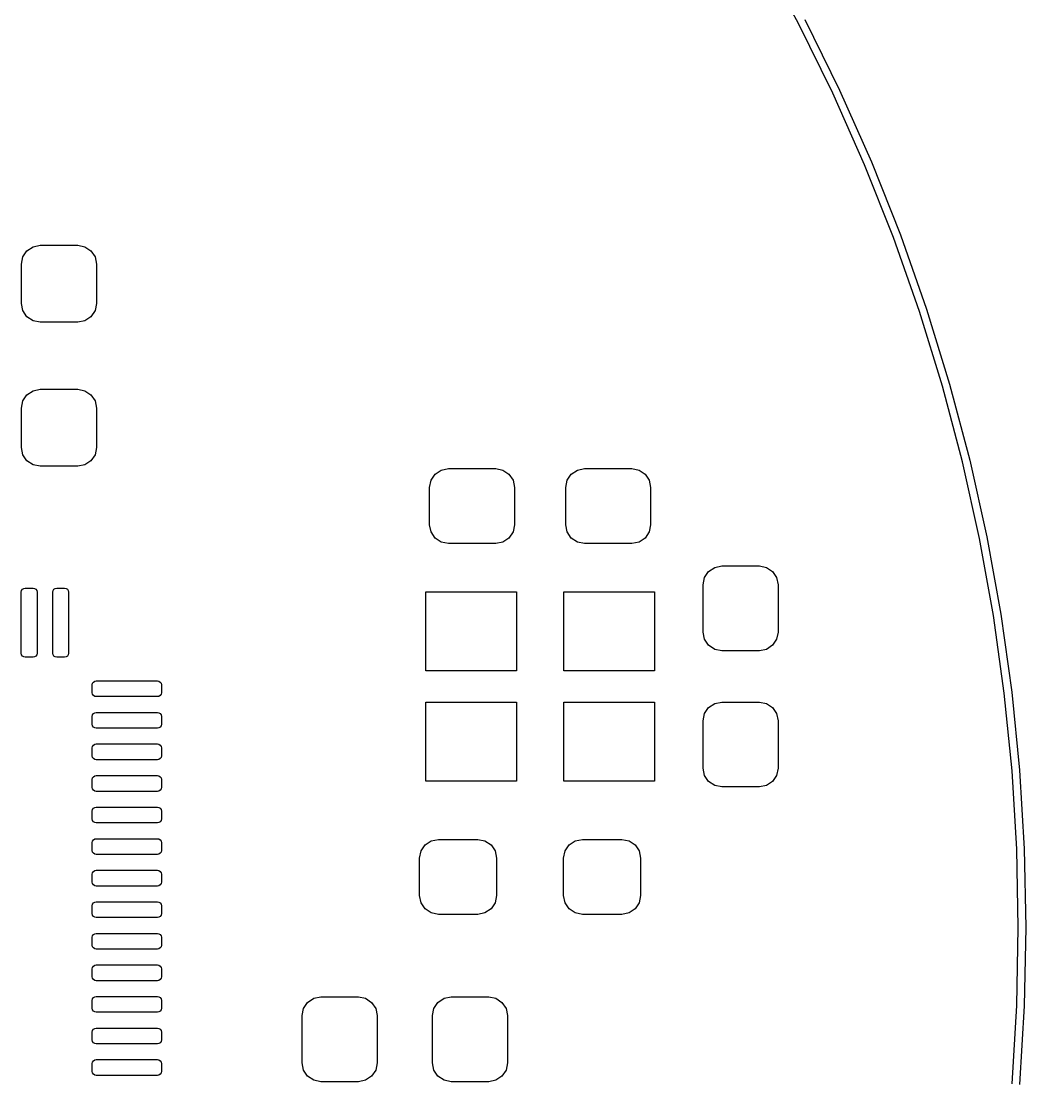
# Model space of a CAD drawing. Extents: x 147.9 to 198.2, y -112 to -62.
# Drawn here: x 185.32 to 198.05, y -88.97 to -75.52 of the extents above; entities that cross this region are included whole.
import ezdxf

# ---------------------------------------------------------------- set-up
doc = ezdxf.new("R2010")
doc.units = 0
doc.layers.add('BLACK', color=7, linetype='CONTINUOUS')

msp = doc.modelspace()

# ---------------------------------------------------------------- linework, layer by layer
at = {"layer": 'BLACK', "linetype": 'CONTINUOUS'}
for p, q in [((195.167033, -75.538267), (194.693829, -74.666045)), ((195.605186, -76.428613), (195.167033, -75.538267)), ((195.251479, -75.494603), (195.691302, -76.38834)), ((195.691302, -76.38834), (196.095245, -77.298857)), ((196.007596, -77.335674), (195.605186, -76.428613)), ((196.373626, -78.258016), (196.007596, -77.335674)), ((196.095245, -77.298857), (196.462669, -78.224713)), ((196.702698, -79.194182), (196.373626, -78.258016)), ((196.462669, -78.224713), (196.792994, -79.164445)), ((185.344079, -78.502613), (185.395562, -78.425562)), ((185.395562, -78.425562), (185.472613, -78.374079)), ((185.472613, -78.374079), (185.5635, -78.356)), ((185.5635, -78.356), (186.0385, -78.356)), ((186.0385, -78.356), (186.129387, -78.374079)), ((186.129387, -78.374079), (186.206438, -78.425562)), ((186.206438, -78.425562), (186.257921, -78.502613)), ((185.326, -78.5935), (185.344079, -78.502613)), ((186.257921, -78.502613), (186.276, -78.5935)), ((185.326, -79.0935), (185.326, -78.5935)), ((186.276, -78.5935), (186.276, -79.0935)), ((185.344079, -79.184387), (185.326, -79.0935)), ((186.276, -79.0935), (186.257921, -79.184387)), ((185.395562, -79.261438), (185.344079, -79.184387)), ((186.257921, -79.184387), (186.206438, -79.261438)), ((196.99429, -80.14269), (196.702698, -79.194182)), ((196.792994, -79.164445), (197.085698, -80.116566)), ((185.472613, -79.312921), (185.395562, -79.261438)), ((185.5635, -79.331), (185.472613, -79.312921)), ((186.0385, -79.331), (185.5635, -79.331)), ((186.129387, -79.312921), (186.0385, -79.331)), ((186.206438, -79.261438), (186.129387, -79.312921)), ((197.247943, -81.10204), (196.99429, -80.14269)), ((197.085698, -80.116566), (197.340317, -81.079572)), ((185.344079, -80.327613), (185.395562, -80.250562)), ((185.395562, -80.250562), (185.472613, -80.199079)), ((185.472613, -80.199079), (185.5635, -80.181)), ((185.5635, -80.181), (186.0385, -80.181)), ((186.0385, -80.181), (186.129387, -80.199079)), ((186.129387, -80.199079), (186.206438, -80.250562)), ((186.206438, -80.250562), (186.257921, -80.327613)), ((185.326, -80.4185), (185.344079, -80.327613)), ((185.326, -80.9185), (185.326, -80.4185)), ((186.257921, -80.327613), (186.276, -80.4185)), ((186.276, -80.4185), (186.276, -80.9185)), ((185.344079, -81.009387), (185.326, -80.9185)), ((186.276, -80.9185), (186.257921, -81.009387)), ((185.395562, -81.086438), (185.344079, -81.009387)), ((185.472613, -81.137921), (185.395562, -81.086438)), ((186.206438, -81.086438), (186.129387, -81.137921)), ((186.257921, -81.009387), (186.206438, -81.086438)), ((197.463255, -82.070717), (197.247943, -81.10204)), ((197.340317, -81.079572), (197.556449, -82.051939)), ((185.5635, -81.156), (185.472613, -81.137921)), ((186.0385, -81.156), (185.5635, -81.156)), ((186.129387, -81.137921), (186.0385, -81.156)), ((190.566562, -81.255562), (190.643613, -81.204079)), ((190.643613, -81.204079), (190.7345, -81.186)), ((190.7345, -81.186), (191.3345, -81.186)), ((191.3345, -81.186), (191.425387, -81.204079)), ((191.425387, -81.204079), (191.502438, -81.255562)), ((192.291562, -81.255562), (192.368613, -81.204079)), ((192.368613, -81.204079), (192.4595, -81.186)), ((192.4595, -81.186), (193.0595, -81.186)), ((193.0595, -81.186), (193.150387, -81.204079)), ((193.150387, -81.204079), (193.227438, -81.255562)), ((190.497, -81.4235), (190.515079, -81.332613)), ((190.515079, -81.332613), (190.566562, -81.255562)), ((191.502438, -81.255562), (191.553921, -81.332613)), ((191.553921, -81.332613), (191.572, -81.4235)), ((192.222, -81.4235), (192.240079, -81.332613)), ((192.240079, -81.332613), (192.291562, -81.255562)), ((193.227438, -81.255562), (193.278921, -81.332613)), ((193.278921, -81.332613), (193.297, -81.4235)), ((190.497, -81.8985), (190.497, -81.4235)), ((191.572, -81.4235), (191.572, -81.8985)), ((192.222, -81.8985), (192.222, -81.4235)), ((193.297, -81.4235), (193.297, -81.8985)), ((190.515079, -81.989387), (190.497, -81.8985)), ((191.572, -81.8985), (191.553921, -81.989387)), ((192.240079, -81.989387), (192.222, -81.8985)), ((193.297, -81.8985), (193.278921, -81.989387)), ((190.566562, -82.066438), (190.515079, -81.989387)), ((191.553921, -81.989387), (191.502438, -82.066438)), ((192.291562, -82.066438), (192.240079, -81.989387)), ((193.278921, -81.989387), (193.227438, -82.066438)), ((197.556449, -82.051939), (197.733752, -83.032129)), ((190.643613, -82.117921), (190.566562, -82.066438)), ((190.7345, -82.136), (190.643613, -82.117921)), ((191.3345, -82.136), (190.7345, -82.136)), ((191.425387, -82.117921), (191.3345, -82.136)), ((191.502438, -82.066438), (191.425387, -82.117921)), ((192.368613, -82.117921), (192.291562, -82.066438)), ((192.4595, -82.136), (192.368613, -82.117921)), ((193.0595, -82.136), (192.4595, -82.136)), ((193.150387, -82.117921), (193.0595, -82.136)), ((193.227438, -82.066438), (193.150387, -82.117921)), ((197.639886, -83.047188), (197.463255, -82.070717)), ((194.031562, -82.489562), (194.108613, -82.438079)), ((194.108613, -82.438079), (194.1995, -82.42)), ((194.1995, -82.42), (194.6745, -82.42)), ((194.6745, -82.42), (194.765387, -82.438079)), ((194.765387, -82.438079), (194.842438, -82.489562)), ((193.962, -82.6575), (193.980079, -82.566613)), ((193.980079, -82.566613), (194.031562, -82.489562)), ((194.842438, -82.489562), (194.893921, -82.566613)), ((194.893921, -82.566613), (194.912, -82.6575)), ((185.323, -82.751), (185.326806, -82.731866)), ((185.326806, -82.731866), (185.337645, -82.715645)), ((185.337645, -82.715645), (185.353866, -82.704806)), ((185.353866, -82.704806), (185.373, -82.701)), ((185.373, -82.701), (185.473, -82.701)), ((185.473, -82.701), (185.492134, -82.704806)), ((185.492134, -82.704806), (185.508355, -82.715645)), ((185.508355, -82.715645), (185.519194, -82.731866)), ((185.519194, -82.731866), (185.523, -82.751)), ((185.723, -82.751), (185.726806, -82.731866)), ((185.726806, -82.731866), (185.737645, -82.715645)), ((185.737645, -82.715645), (185.753866, -82.704806)), ((185.753866, -82.704806), (185.773, -82.701)), ((185.773, -82.701), (185.873, -82.701)), ((185.873, -82.701), (185.892134, -82.704806)), ((185.892134, -82.704806), (185.908355, -82.715645)), ((185.908355, -82.715645), (185.919194, -82.731866)), ((185.919194, -82.731866), (185.923, -82.751)), ((193.962, -83.2575), (193.962, -82.6575)), ((194.912, -82.6575), (194.912, -83.2575)), ((185.323, -83.526), (185.323, -82.751)), ((185.523, -82.751), (185.523, -83.526)), ((185.723, -83.526), (185.723, -82.751)), ((185.923, -82.751), (185.923, -83.526)), ((190.447, -83.747), (190.447, -82.747)), ((190.447, -82.747), (191.597, -82.747)), ((191.597, -82.747), (191.597, -83.747)), ((192.197, -83.747), (192.197, -82.747)), ((192.197, -82.747), (193.347, -82.747)), ((193.347, -82.747), (193.347, -83.747)), ((197.777555, -84.029909), (197.639886, -83.047188)), ((197.733752, -83.032129), (197.871946, -84.018594)), ((193.980079, -83.348387), (193.962, -83.2575)), ((194.912, -83.2575), (194.893921, -83.348387)), ((194.031562, -83.425438), (193.980079, -83.348387)), ((194.893921, -83.348387), (194.842438, -83.425438)), ((185.326806, -83.545134), (185.323, -83.526)), ((185.523, -83.526), (185.519194, -83.545134)), ((185.726806, -83.545134), (185.723, -83.526)), ((185.923, -83.526), (185.919194, -83.545134)), ((194.108613, -83.476921), (194.031562, -83.425438)), ((194.1995, -83.495), (194.108613, -83.476921)), ((194.6745, -83.495), (194.1995, -83.495)), ((194.765387, -83.476921), (194.6745, -83.495)), ((194.842438, -83.425438), (194.765387, -83.476921)), ((185.337645, -83.561355), (185.326806, -83.545134)), ((185.353866, -83.572194), (185.337645, -83.561355)), ((185.373, -83.576), (185.353866, -83.572194)), ((185.473, -83.576), (185.373, -83.576)), ((185.492134, -83.572194), (185.473, -83.576)), ((185.508355, -83.561355), (185.492134, -83.572194)), ((185.519194, -83.545134), (185.508355, -83.561355)), ((185.737645, -83.561355), (185.726806, -83.545134)), ((185.753866, -83.572194), (185.737645, -83.561355)), ((185.773, -83.576), (185.753866, -83.572194)), ((185.873, -83.576), (185.773, -83.576)), ((185.892134, -83.572194), (185.873, -83.576)), ((185.908355, -83.561355), (185.892134, -83.572194)), ((185.919194, -83.545134), (185.908355, -83.561355)), ((191.597, -83.747), (190.447, -83.747)), ((193.347, -83.747), (192.197, -83.747)), ((186.223, -83.926), (186.226806, -83.906866)), ((186.223, -84.026), (186.223, -83.926)), ((186.226806, -83.906866), (186.237645, -83.890645)), ((186.237645, -83.890645), (186.253866, -83.879806)), ((186.253866, -83.879806), (186.273, -83.876)), ((186.273, -83.876), (187.048, -83.876)), ((187.048, -83.876), (187.067134, -83.879806)), ((187.067134, -83.879806), (187.083355, -83.890645)), ((187.083355, -83.890645), (187.094194, -83.906866)), ((187.094194, -83.906866), (187.098, -83.926)), ((187.098, -83.926), (187.098, -84.026)), ((186.226806, -84.045134), (186.223, -84.026)), ((186.237645, -84.061355), (186.226806, -84.045134)), ((186.253866, -84.072194), (186.237645, -84.061355)), ((186.273, -84.076), (186.253866, -84.072194)), ((187.048, -84.076), (186.273, -84.076)), ((187.067134, -84.072194), (187.048, -84.076)), ((187.083355, -84.061355), (187.067134, -84.072194)), ((187.094194, -84.045134), (187.083355, -84.061355)), ((187.098, -84.026), (187.094194, -84.045134)), ((197.876046, -85.017326), (197.777555, -84.029909)), ((197.871946, -84.018594), (197.970813, -85.009773)), ((190.447, -85.147), (190.447, -84.147)), ((190.447, -84.147), (191.597, -84.147)), ((191.597, -84.147), (191.597, -85.147)), ((192.197, -85.147), (192.197, -84.147)), ((192.197, -84.147), (193.347, -84.147)), ((193.347, -84.147), (193.347, -85.147)), ((193.980079, -84.291613), (194.031562, -84.214562)), ((194.031562, -84.214562), (194.108613, -84.163079)), ((194.108613, -84.163079), (194.1995, -84.145)), ((194.1995, -84.145), (194.6745, -84.145)), ((194.6745, -84.145), (194.765387, -84.163079)), ((194.765387, -84.163079), (194.842438, -84.214562)), ((194.842438, -84.214562), (194.893921, -84.291613)), ((186.223, -84.326), (186.226806, -84.306866)), ((186.223, -84.426), (186.223, -84.326)), ((186.226806, -84.306866), (186.237645, -84.290645)), ((186.237645, -84.290645), (186.253866, -84.279806)), ((186.253866, -84.279806), (186.273, -84.276)), ((186.273, -84.276), (187.048, -84.276)), ((187.048, -84.276), (187.067134, -84.279806)), ((187.067134, -84.279806), (187.083355, -84.290645)), ((187.083355, -84.290645), (187.094194, -84.306866)), ((187.094194, -84.306866), (187.098, -84.326)), ((187.098, -84.326), (187.098, -84.426)), ((193.962, -84.3825), (193.980079, -84.291613)), ((194.893921, -84.291613), (194.912, -84.3825)), ((186.226806, -84.445134), (186.223, -84.426)), ((186.237645, -84.461355), (186.226806, -84.445134)), ((186.253866, -84.472194), (186.237645, -84.461355)), ((186.273, -84.476), (186.253866, -84.472194)), ((187.048, -84.476), (186.273, -84.476)), ((187.067134, -84.472194), (187.048, -84.476)), ((187.083355, -84.461355), (187.067134, -84.472194)), ((187.094194, -84.445134), (187.083355, -84.461355)), ((187.098, -84.426), (187.094194, -84.445134)), ((193.962, -84.9825), (193.962, -84.3825)), ((194.912, -84.3825), (194.912, -84.9825)), ((186.223, -84.726), (186.226806, -84.706866)), ((186.223, -84.826), (186.223, -84.726)), ((186.226806, -84.706866), (186.237645, -84.690645)), ((186.237645, -84.690645), (186.253866, -84.679806)), ((186.253866, -84.679806), (186.273, -84.676)), ((186.273, -84.676), (187.048, -84.676)), ((187.048, -84.676), (187.067134, -84.679806)), ((187.067134, -84.679806), (187.083355, -84.690645)), ((187.083355, -84.690645), (187.094194, -84.706866)), ((187.094194, -84.706866), (187.098, -84.726)), ((187.098, -84.726), (187.098, -84.826)), ((186.226806, -84.845134), (186.223, -84.826)), ((186.237645, -84.861355), (186.226806, -84.845134)), ((186.253866, -84.872194), (186.237645, -84.861355)), ((186.273, -84.876), (186.253866, -84.872194)), ((187.048, -84.876), (186.273, -84.876)), ((187.067134, -84.872194), (187.048, -84.876)), ((187.083355, -84.861355), (187.067134, -84.872194)), ((187.094194, -84.845134), (187.083355, -84.861355)), ((187.098, -84.826), (187.094194, -84.845134)), ((193.980079, -85.073387), (193.962, -84.9825)), ((194.912, -84.9825), (194.893921, -85.073387)), ((197.935204, -86.007879), (197.876046, -85.017326)), ((197.970813, -85.009773), (198.030195, -86.004099)), ((186.223, -85.126), (186.226806, -85.106866)), ((186.223, -85.226), (186.223, -85.126)), ((186.226806, -85.106866), (186.237645, -85.090645)), ((186.237645, -85.090645), (186.253866, -85.079806)), ((186.253866, -85.079806), (186.273, -85.076)), ((186.273, -85.076), (187.048, -85.076)), ((187.048, -85.076), (187.067134, -85.079806)), ((187.067134, -85.079806), (187.083355, -85.090645)), ((187.083355, -85.090645), (187.094194, -85.106866)), ((187.094194, -85.106866), (187.098, -85.126)), ((187.098, -85.126), (187.098, -85.226)), ((191.597, -85.147), (190.447, -85.147)), ((193.347, -85.147), (192.197, -85.147)), ((194.031562, -85.150438), (193.980079, -85.073387)), ((194.108613, -85.201921), (194.031562, -85.150438)), ((194.842438, -85.150438), (194.765387, -85.201921)), ((194.893921, -85.073387), (194.842438, -85.150438)), ((186.226806, -85.245134), (186.223, -85.226)), ((186.237645, -85.261355), (186.226806, -85.245134)), ((186.253866, -85.272194), (186.237645, -85.261355)), ((186.273, -85.276), (186.253866, -85.272194)), ((187.048, -85.276), (186.273, -85.276)), ((187.067134, -85.272194), (187.048, -85.276)), ((187.083355, -85.261355), (187.067134, -85.272194)), ((187.094194, -85.245134), (187.083355, -85.261355)), ((187.098, -85.226), (187.094194, -85.245134)), ((194.1995, -85.22), (194.108613, -85.201921)), ((194.6745, -85.22), (194.1995, -85.22)), ((194.765387, -85.201921), (194.6745, -85.22)), ((186.223, -85.526), (186.226806, -85.506866)), ((186.223, -85.626), (186.223, -85.526)), ((186.226806, -85.506866), (186.237645, -85.490645)), ((186.237645, -85.490645), (186.253866, -85.479806)), ((186.253866, -85.479806), (186.273, -85.476)), ((186.273, -85.476), (187.048, -85.476)), ((187.048, -85.476), (187.067134, -85.479806)), ((187.067134, -85.479806), (187.083355, -85.490645)), ((187.083355, -85.490645), (187.094194, -85.506866)), ((187.094194, -85.506866), (187.098, -85.526)), ((187.098, -85.526), (187.098, -85.626)), ((186.226806, -85.645134), (186.223, -85.626)), ((186.237645, -85.661355), (186.226806, -85.645134)), ((186.253866, -85.672194), (186.237645, -85.661355)), ((186.273, -85.676), (186.253866, -85.672194)), ((187.048, -85.676), (186.273, -85.676)), ((187.067134, -85.672194), (187.048, -85.676)), ((187.083355, -85.661355), (187.067134, -85.672194)), ((187.094194, -85.645134), (187.083355, -85.661355)), ((187.098, -85.626), (187.094194, -85.645134)), ((186.223, -85.926), (186.226806, -85.906866)), ((186.223, -86.026), (186.223, -85.926)), ((186.226806, -85.906866), (186.237645, -85.890645)), ((186.237645, -85.890645), (186.253866, -85.879806)), ((186.253866, -85.879806), (186.273, -85.876)), ((186.273, -85.876), (187.048, -85.876)), ((187.048, -85.876), (187.067134, -85.879806)), ((187.067134, -85.879806), (187.083355, -85.890645)), ((187.083355, -85.890645), (187.094194, -85.906866)), ((187.094194, -85.906866), (187.098, -85.926)), ((187.098, -85.926), (187.098, -86.026)), ((190.388079, -86.031613), (190.439562, -85.954562)), ((190.439562, -85.954562), (190.516613, -85.903079)), ((190.516613, -85.903079), (190.6075, -85.885)), ((190.6075, -85.885), (191.1075, -85.885)), ((191.1075, -85.885), (191.198387, -85.903079)), ((191.198387, -85.903079), (191.275438, -85.954562)), ((191.275438, -85.954562), (191.326921, -86.031613)), ((192.213079, -86.031613), (192.264562, -85.954562)), ((192.264562, -85.954562), (192.341613, -85.903079)), ((192.341613, -85.903079), (192.4325, -85.885)), ((192.4325, -85.885), (192.9325, -85.885)), ((192.9325, -85.885), (193.023387, -85.903079)), ((193.023387, -85.903079), (193.100438, -85.954562)), ((193.100438, -85.954562), (193.151921, -86.031613)), ((186.226806, -86.045134), (186.223, -86.026)), ((186.237645, -86.061355), (186.226806, -86.045134)), ((186.253866, -86.072194), (186.237645, -86.061355)), ((186.273, -86.076), (186.253866, -86.072194)), ((187.048, -86.076), (186.273, -86.076)), ((187.067134, -86.072194), (187.048, -86.076)), ((187.083355, -86.061355), (187.067134, -86.072194)), ((187.094194, -86.045134), (187.083355, -86.061355)), ((187.098, -86.026), (187.094194, -86.045134)), ((190.37, -86.1225), (190.388079, -86.031613)), ((191.326921, -86.031613), (191.345, -86.1225)), ((192.195, -86.1225), (192.213079, -86.031613)), ((193.151921, -86.031613), (193.17, -86.1225)), ((197.954933, -87), (197.935204, -86.007879)), ((198.030195, -86.004099), (198.05, -87)), ((190.37, -86.5975), (190.37, -86.1225)), ((191.345, -86.1225), (191.345, -86.5975)), ((192.195, -86.5975), (192.195, -86.1225)), ((193.17, -86.1225), (193.17, -86.5975)), ((186.223, -86.326), (186.226806, -86.306866)), ((186.223, -86.426), (186.223, -86.326)), ((186.226806, -86.306866), (186.237645, -86.290645)), ((186.237645, -86.290645), (186.253866, -86.279806)), ((186.253866, -86.279806), (186.273, -86.276)), ((186.273, -86.276), (187.048, -86.276)), ((187.048, -86.276), (187.067134, -86.279806)), ((187.067134, -86.279806), (187.083355, -86.290645)), ((187.083355, -86.290645), (187.094194, -86.306866)), ((187.094194, -86.306866), (187.098, -86.326)), ((187.098, -86.326), (187.098, -86.426)), ((186.226806, -86.445134), (186.223, -86.426)), ((186.237645, -86.461355), (186.226806, -86.445134)), ((186.253866, -86.472194), (186.237645, -86.461355)), ((186.273, -86.476), (186.253866, -86.472194)), ((187.048, -86.476), (186.273, -86.476)), ((187.067134, -86.472194), (187.048, -86.476)), ((187.083355, -86.461355), (187.067134, -86.472194)), ((187.094194, -86.445134), (187.083355, -86.461355)), ((187.098, -86.426), (187.094194, -86.445134)), ((190.388079, -86.688387), (190.37, -86.5975)), ((191.345, -86.5975), (191.326921, -86.688387)), ((192.213079, -86.688387), (192.195, -86.5975)), ((193.17, -86.5975), (193.151921, -86.688387)), ((186.223, -86.726), (186.226806, -86.706866)), ((186.223, -86.826), (186.223, -86.726)), ((186.226806, -86.706866), (186.237645, -86.690645)), ((186.237645, -86.690645), (186.253866, -86.679806)), ((186.253866, -86.679806), (186.273, -86.676)), ((186.273, -86.676), (187.048, -86.676)), ((187.048, -86.676), (187.067134, -86.679806)), ((187.067134, -86.679806), (187.083355, -86.690645)), ((187.083355, -86.690645), (187.094194, -86.706866)), ((187.094194, -86.706866), (187.098, -86.726)), ((187.098, -86.726), (187.098, -86.826)), ((190.439562, -86.765438), (190.388079, -86.688387)), ((190.516613, -86.816921), (190.439562, -86.765438)), ((191.275438, -86.765438), (191.198387, -86.816921)), ((191.326921, -86.688387), (191.275438, -86.765438)), ((192.264562, -86.765438), (192.213079, -86.688387)), ((192.341613, -86.816921), (192.264562, -86.765438)), ((193.100438, -86.765438), (193.023387, -86.816921)), ((193.151921, -86.688387), (193.100438, -86.765438)), ((186.226806, -86.845134), (186.223, -86.826)), ((186.237645, -86.861355), (186.226806, -86.845134)), ((186.253866, -86.872194), (186.237645, -86.861355)), ((186.273, -86.876), (186.253866, -86.872194)), ((187.048, -86.876), (186.273, -86.876)), ((187.067134, -86.872194), (187.048, -86.876)), ((187.083355, -86.861355), (187.067134, -86.872194)), ((187.094194, -86.845134), (187.083355, -86.861355)), ((187.098, -86.826), (187.094194, -86.845134)), ((190.6075, -86.835), (190.516613, -86.816921)), ((191.1075, -86.835), (190.6075, -86.835)), ((191.198387, -86.816921), (191.1075, -86.835)), ((192.4325, -86.835), (192.341613, -86.816921)), ((192.9325, -86.835), (192.4325, -86.835)), ((193.023387, -86.816921), (192.9325, -86.835)), ((197.935204, -87.992121), (197.954933, -87)), ((198.05, -87), (198.030195, -87.995901)), ((186.223, -87.126), (186.226806, -87.106866)), ((186.223, -87.226), (186.223, -87.126)), ((186.226806, -87.106866), (186.237645, -87.090645)), ((186.237645, -87.090645), (186.253866, -87.079806)), ((186.253866, -87.079806), (186.273, -87.076)), ((186.273, -87.076), (187.048, -87.076)), ((187.048, -87.076), (187.067134, -87.079806)), ((187.067134, -87.079806), (187.083355, -87.090645)), ((187.083355, -87.090645), (187.094194, -87.106866)), ((187.094194, -87.106866), (187.098, -87.126)), ((187.098, -87.126), (187.098, -87.226)), ((186.226806, -87.245134), (186.223, -87.226)), ((186.237645, -87.261355), (186.226806, -87.245134)), ((186.253866, -87.272194), (186.237645, -87.261355)), ((186.273, -87.276), (186.253866, -87.272194)), ((187.048, -87.276), (186.273, -87.276)), ((187.067134, -87.272194), (187.048, -87.276)), ((187.083355, -87.261355), (187.067134, -87.272194)), ((187.094194, -87.245134), (187.083355, -87.261355)), ((187.098, -87.226), (187.094194, -87.245134)), ((186.223, -87.526), (186.226806, -87.506866)), ((186.223, -87.626), (186.223, -87.526)), ((186.226806, -87.506866), (186.237645, -87.490645)), ((186.237645, -87.490645), (186.253866, -87.479806)), ((186.253866, -87.479806), (186.273, -87.476)), ((186.273, -87.476), (187.048, -87.476)), ((187.048, -87.476), (187.067134, -87.479806)), ((187.067134, -87.479806), (187.083355, -87.490645)), ((187.083355, -87.490645), (187.094194, -87.506866)), ((187.094194, -87.506866), (187.098, -87.526)), ((187.098, -87.526), (187.098, -87.626)), ((186.226806, -87.645134), (186.223, -87.626)), ((186.237645, -87.661355), (186.226806, -87.645134)), ((186.253866, -87.672194), (186.237645, -87.661355)), ((186.273, -87.676), (186.253866, -87.672194)), ((187.048, -87.676), (186.273, -87.676)), ((187.067134, -87.672194), (187.048, -87.676)), ((187.083355, -87.661355), (187.067134, -87.672194)), ((187.094194, -87.645134), (187.083355, -87.661355)), ((187.098, -87.626), (187.094194, -87.645134)), ((186.223, -87.926), (186.226806, -87.906866)), ((186.223, -88.026), (186.223, -87.926)), ((186.226806, -87.906866), (186.237645, -87.890645)), ((186.237645, -87.890645), (186.253866, -87.879806)), ((186.253866, -87.879806), (186.273, -87.876)), ((186.273, -87.876), (187.048, -87.876)), ((187.048, -87.876), (187.067134, -87.879806)), ((187.067134, -87.879806), (187.083355, -87.890645)), ((187.083355, -87.890645), (187.094194, -87.906866)), ((187.094194, -87.906866), (187.098, -87.926)), ((187.098, -87.926), (187.098, -88.026)), ((188.900079, -88.027613), (188.951562, -87.950562)), ((188.951562, -87.950562), (189.028613, -87.899079)), ((189.028613, -87.899079), (189.1195, -87.881)), ((189.1195, -87.881), (189.5945, -87.881)), ((189.5945, -87.881), (189.685387, -87.899079)), ((189.685387, -87.899079), (189.762438, -87.950562)), ((189.762438, -87.950562), (189.813921, -88.027613)), ((190.551079, -88.027613), (190.602562, -87.950562)), ((190.602562, -87.950562), (190.679613, -87.899079)), ((190.679613, -87.899079), (190.7705, -87.881)), ((190.7705, -87.881), (191.2455, -87.881)), ((191.2455, -87.881), (191.336387, -87.899079)), ((191.336387, -87.899079), (191.413438, -87.950562)), ((191.413438, -87.950562), (191.464921, -88.027613)), ((186.226806, -88.045134), (186.223, -88.026)), ((186.237645, -88.061355), (186.226806, -88.045134)), ((186.253866, -88.072194), (186.237645, -88.061355)), ((186.273, -88.076), (186.253866, -88.072194)), ((187.048, -88.076), (186.273, -88.076)), ((187.067134, -88.072194), (187.048, -88.076)), ((187.083355, -88.061355), (187.067134, -88.072194)), ((187.094194, -88.045134), (187.083355, -88.061355)), ((187.098, -88.026), (187.094194, -88.045134)), ((188.882, -88.1185), (188.900079, -88.027613)), ((189.813921, -88.027613), (189.832, -88.1185)), ((190.533, -88.1185), (190.551079, -88.027613)), ((191.464921, -88.027613), (191.483, -88.1185)), ((197.876046, -88.982674), (197.935204, -87.992121)), ((198.030195, -87.995901), (197.970813, -88.990227)), ((188.882, -88.7185), (188.882, -88.1185)), ((189.832, -88.1185), (189.832, -88.7185)), ((190.533, -88.7185), (190.533, -88.1185)), ((191.483, -88.1185), (191.483, -88.7185)), ((186.223, -88.326), (186.226806, -88.306866)), ((186.223, -88.426), (186.223, -88.326)), ((186.226806, -88.306866), (186.237645, -88.290645)), ((186.237645, -88.290645), (186.253866, -88.279806)), ((186.253866, -88.279806), (186.273, -88.276)), ((186.273, -88.276), (187.048, -88.276)), ((187.048, -88.276), (187.067134, -88.279806)), ((187.067134, -88.279806), (187.083355, -88.290645)), ((187.083355, -88.290645), (187.094194, -88.306866)), ((187.094194, -88.306866), (187.098, -88.326)), ((187.098, -88.326), (187.098, -88.426)), ((186.226806, -88.445134), (186.223, -88.426)), ((186.237645, -88.461355), (186.226806, -88.445134)), ((186.253866, -88.472194), (186.237645, -88.461355)), ((186.273, -88.476), (186.253866, -88.472194)), ((187.048, -88.476), (186.273, -88.476)), ((187.067134, -88.472194), (187.048, -88.476)), ((187.083355, -88.461355), (187.067134, -88.472194)), ((187.094194, -88.445134), (187.083355, -88.461355)), ((187.098, -88.426), (187.094194, -88.445134)), ((186.223, -88.726), (186.226806, -88.706866)), ((186.223, -88.826), (186.223, -88.726)), ((186.226806, -88.706866), (186.237645, -88.690645)), ((186.237645, -88.690645), (186.253866, -88.679806)), ((186.253866, -88.679806), (186.273, -88.676)), ((186.273, -88.676), (187.048, -88.676)), ((187.048, -88.676), (187.067134, -88.679806)), ((187.067134, -88.679806), (187.083355, -88.690645)), ((187.083355, -88.690645), (187.094194, -88.706866)), ((187.094194, -88.706866), (187.098, -88.726)), ((187.098, -88.726), (187.098, -88.826)), ((188.900079, -88.809387), (188.882, -88.7185)), ((189.832, -88.7185), (189.813921, -88.809387)), ((190.551079, -88.809387), (190.533, -88.7185)), ((191.483, -88.7185), (191.464921, -88.809387)), ((186.226806, -88.845134), (186.223, -88.826)), ((186.237645, -88.861355), (186.226806, -88.845134)), ((186.253866, -88.872194), (186.237645, -88.861355)), ((186.273, -88.876), (186.253866, -88.872194)), ((187.048, -88.876), (186.273, -88.876)), ((187.067134, -88.872194), (187.048, -88.876)), ((187.083355, -88.861355), (187.067134, -88.872194)), ((187.094194, -88.845134), (187.083355, -88.861355)), ((187.098, -88.826), (187.094194, -88.845134)), ((188.951562, -88.886438), (188.900079, -88.809387)), ((189.028613, -88.937921), (188.951562, -88.886438)), ((189.762438, -88.886438), (189.685387, -88.937921)), ((189.813921, -88.809387), (189.762438, -88.886438)), ((190.602562, -88.886438), (190.551079, -88.809387)), ((190.679613, -88.937921), (190.602562, -88.886438)), ((191.413438, -88.886438), (191.336387, -88.937921)), ((191.464921, -88.809387), (191.413438, -88.886438)), ((189.1195, -88.956), (189.028613, -88.937921)), ((189.5945, -88.956), (189.1195, -88.956)), ((189.685387, -88.937921), (189.5945, -88.956)), ((190.7705, -88.956), (190.679613, -88.937921)), ((191.2455, -88.956), (190.7705, -88.956)), ((191.336387, -88.937921), (191.2455, -88.956))]:
    msp.add_line(p, q, dxfattribs=at)

doc.saveas('drawing.dxf')
